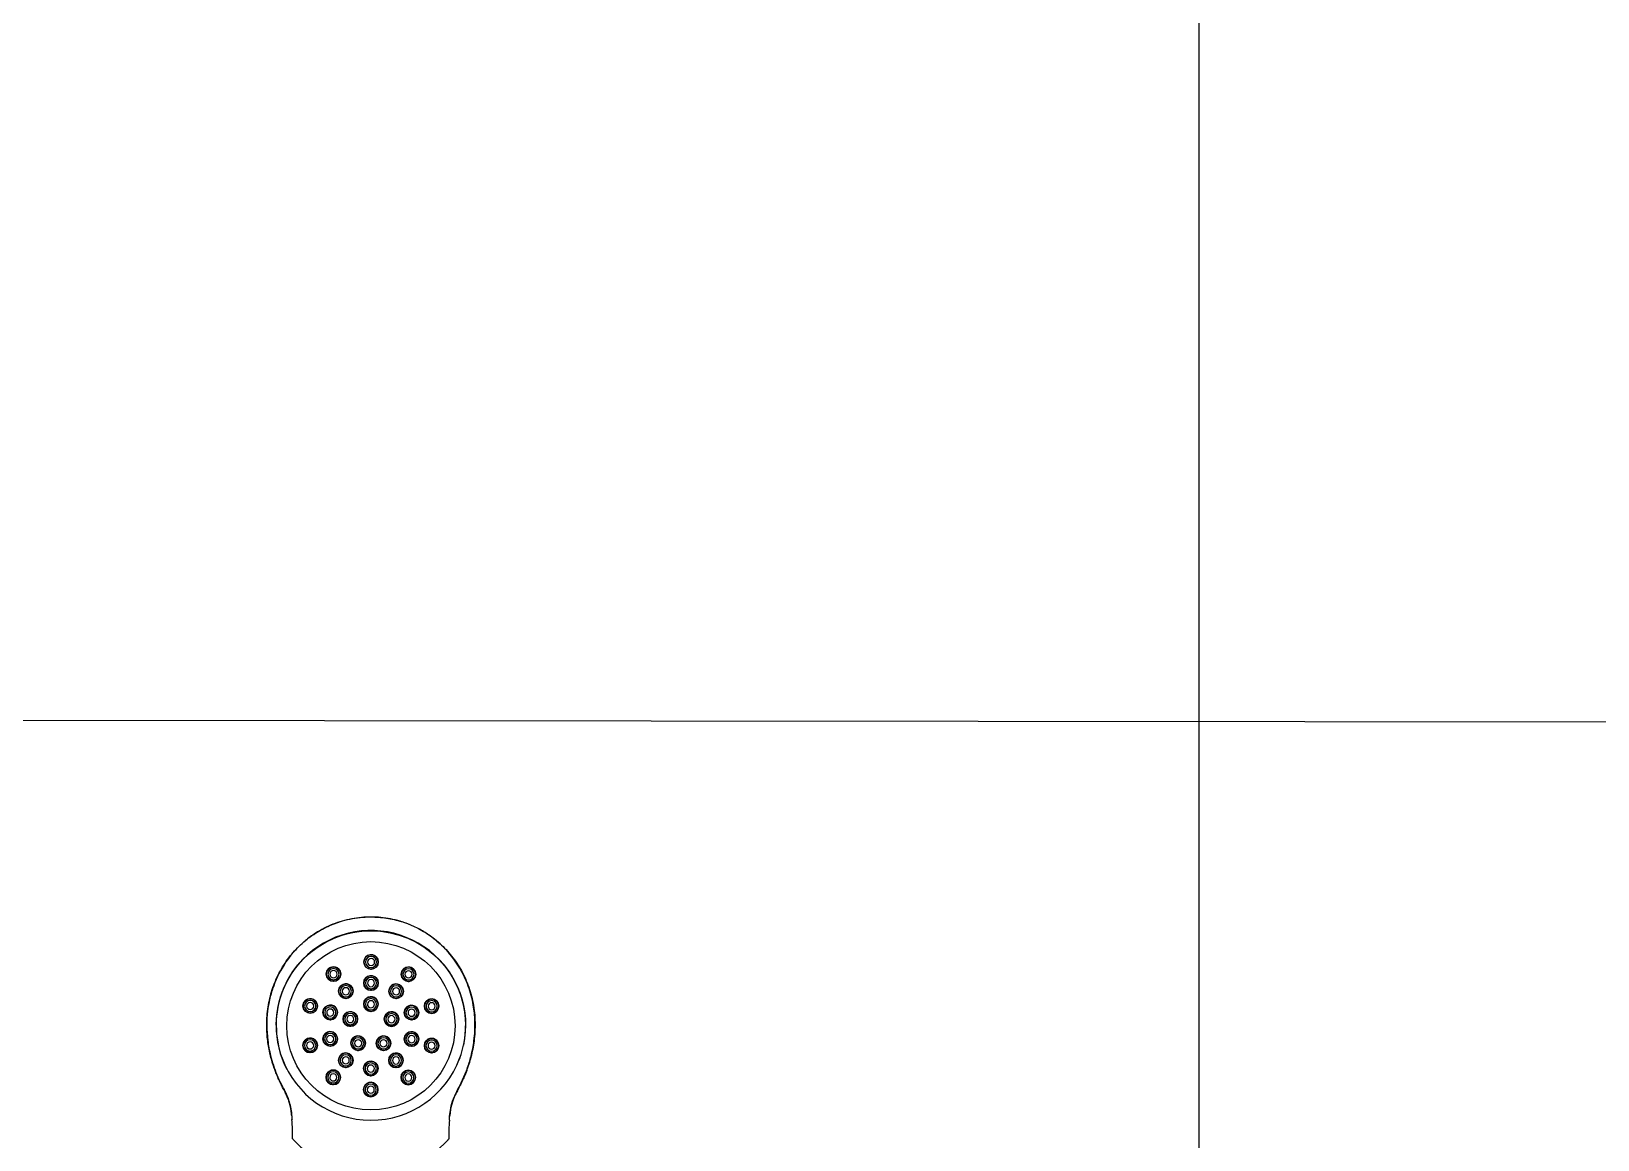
# Model space of a CAD drawing. Header units: centimetres. Extents: x -1797 to 2001, y -8788 to 1856.
# Drawn here: x -809.99 to -780.3, y -666.21 to -645.2 of the extents above; entities that cross this region are included whole.
import ezdxf

# ---------------------------------------------------------------- set-up
doc = ezdxf.new("R2010")
doc.units = ezdxf.units.CM
doc.header["$LTSCALE"] = 100
doc.header["$MEASUREMENT"] = 0
for name, color, linetype in [('ID_Flooring_02', 127, 'Continuous'), ('ID_Furniture-Fixed_01', 141, 'Continuous'), ('WALL-01', 7, 'Continuous')]:
    doc.layers.add(name, color=color, linetype=linetype)

msp = doc.modelspace()

# ---------------------------------------------------------------- linework, layer by layer
at = {"layer": 'ID_Flooring_02'}
msp.add_line((-787.86, -438.354, 0), (-787.86, -748.354, 0), dxfattribs=at)
at = {"layer": 'ID_Furniture-Fixed_01'}
for centre, radius in [((-803.555, -664.052, 0), 1.595), ((-803.555, -664.052, 0), 1.595), ((-804.264, -663.071, 0), 0.137), ((-803.552, -662.841, 0), 0.137), ((-802.842, -663.074, 0), 0.137), ((-804.03, -663.394, 0), 0.138), ((-803.553, -663.24, 0), 0.138), ((-803.078, -663.396, 0), 0.138), ((-804.705, -663.675, 0), 0.137), ((-803.554, -663.64, 0), 0.138), ((-802.404, -663.679, 0), 0.137), ((-804.325, -663.798, 0), 0.138), ((-803.945, -663.922, 0), 0.138), ((-803.165, -663.924, 0), 0.138), ((-802.784, -663.801, 0), 0.138), ((-804.706, -664.422, 0), 0.137), ((-804.326, -664.299, 0), 0.138), ((-803.797, -664.381, 0), 0.138), ((-803.315, -664.382, 0), 0.138), ((-802.785, -664.302, 0), 0.138), ((-802.405, -664.427, 0), 0.137), ((-804.032, -664.704, 0), 0.138), ((-803.557, -664.86, 0), 0.138), ((-803.08, -664.706, 0), 0.138), ((-804.268, -665.028, 0), 0.137), ((-802.846, -665.031, 0), 0.137), ((-803.558, -665.26, 0), 0.137)]:
    msp.add_circle(centre, radius, dxfattribs=at)
for centre, radius, start, end in [((-803.555, -664.043, 0), 1.798, 347.9568, 179.8794), ((-804.264, -663.071, 0), 0.137, 359.2372, 179.8794), ((-803.552, -662.841, 0), 0.137, 293.558, 179.8794), ((-803.552, -662.841, 0), 0.137, 179.8794, 202.626), ((-802.842, -663.074, 0), 0.137, 338.4288, 179.2534), ((-804.264, -663.071, 0), 0.137, 179.8794, 180.473), ((-804.264, -663.071, 0), 0.137, 269.3316, 272.5568), ((-804.03, -663.394, 0), 0.138, 337.4212, 179.8794), ((-803.553, -663.24, 0), 0.138, 294.4495, 179.8794), ((-803.553, -663.24, 0), 0.138, 179.8794, 223.7922), ((-803.552, -662.841, 0), 0.137, 264.6043, 272.7444), ((-803.078, -663.396, 0), 0.138, 337.6814, 179.8794), ((-802.842, -663.074, 0), 0.137, 268.3329, 275.4313), ((-804.705, -663.675, 0), 0.137, 338.2779, 179.3582), ((-804.03, -663.394, 0), 0.138, 179.8794, 201.7436), ((-804.03, -663.394, 0), 0.138, 269.3653, 271.9103), ((-803.554, -663.64, 0), 0.138, 336.9151, 179.8794), ((-803.553, -663.24, 0), 0.138, 264.7804, 273.0731), ((-803.078, -663.396, 0), 0.138, 179.8794, 202.1732), ((-803.078, -663.396, 0), 0.138, 268.9272, 273.9431), ((-802.404, -663.679, 0), 0.137, 316.0348, 179.8794), ((-804.705, -663.675, 0), 0.137, 269.5541, 270.8321), ((-804.325, -663.798, 0), 0.138, 337.2922, 179.8794), ((-804.325, -663.798, 0), 0.138, 179.8794, 201.6452), ((-803.945, -663.922, 0), 0.138, 293.4515, 179.8794), ((-803.554, -663.64, 0), 0.138, 179.8794, 202.657), ((-803.554, -663.64, 0), 0.138, 269.433, 272.588), ((-803.165, -663.924, 0), 0.138, 337.025, 179.8794), ((-802.784, -663.801, 0), 0.138, 337.6947, 179.8794), ((-802.784, -663.801, 0), 0.138, 179.8794, 202.3269), ((-802.404, -663.679, 0), 0.137, 179.8794, 224.7709), ((-803.555, -664.043, 0), 1.798, 179.8794, 207.5977), ((-803.555, -664.048, 0), 1.794, 179.8794, 200.0752), ((-803.555, -664.048, 0), 1.794, 179.8761, 179.8794), ((-803.555, -664.048, 0), 1.794, 179.8794, 200.0752), ((-803.555, -664.048, 0), 1.794, 179.8761, 179.8794), ((-804.325, -663.798, 0), 0.138, 269.2326, 274.0352), ((-803.945, -663.922, 0), 0.138, 179.8794, 223.8095), ((-803.945, -663.922, 0), 0.138, 264.6054, 272.8901), ((-803.165, -663.924, 0), 0.138, 179.8794, 202.813), ((-803.165, -663.924, 0), 0.138, 269.3973, 273.0659), ((-802.784, -663.801, 0), 0.138, 269.1209, 274.4011), ((-803.555, -664.048, 0), 1.794, 339.6966, 359.8766), ((-803.555, -664.048, 0), 1.794, 339.6966, 359.8766), ((-804.706, -664.422, 0), 0.137, 338.3664, 179.6676), ((-804.326, -664.299, 0), 0.138, 337.3083, 179.8794), ((-804.326, -664.299, 0), 0.138, 179.8794, 201.6646), ((-804.326, -664.299, 0), 0.138, 269.2138, 273.2928), ((-803.797, -664.381, 0), 0.138, 293.4699, 179.8794), ((-803.797, -664.381, 0), 0.138, 179.8794, 224.7089), ((-803.315, -664.382, 0), 0.138, 336.9964, 179.8794), ((-803.315, -664.382, 0), 0.138, 179.8794, 202.7453), ((-802.785, -664.302, 0), 0.138, 337.7215, 179.8794), ((-802.785, -664.302, 0), 0.138, 179.8794, 202.2342), ((-802.785, -664.302, 0), 0.138, 269.2176, 274.983), ((-802.405, -664.427, 0), 0.137, 359.1613, 179.8794), ((-802.405, -664.427, 0), 0.137, 179.8794, 180.2295), ((-803.555, -664.049, 0), 1.792, 200.0483, 339.7233), ((-803.555, -664.049, 0), 1.792, 200.0483, 339.7233), ((-804.706, -664.422, 0), 0.137, 266.6167, 269.9494), ((-804.032, -664.704, 0), 0.138, 337.4616, 179.8794), ((-804.032, -664.704, 0), 0.138, 179.8794, 201.7576), ((-803.797, -664.381, 0), 0.138, 264.62, 272.9148), ((-803.557, -664.86, 0), 0.138, 314.2523, 179.8794), ((-803.315, -664.382, 0), 0.138, 269.3352, 273.2601), ((-803.08, -664.706, 0), 0.138, 337.7478, 179.8794), ((-803.08, -664.706, 0), 0.138, 179.8794, 202.0347), ((-802.405, -664.427, 0), 0.137, 268.675, 275.1307), ((-803.555, -664.043, 0), 1.798, 338.1755, 341.9486), ((-804.268, -665.028, 0), 0.137, 359.3778, 179.8794), ((-804.268, -665.028, 0), 0.137, 179.8794, 181.1377), ((-804.032, -664.704, 0), 0.138, 269.3873, 272.5772), ((-803.557, -664.86, 0), 0.138, 179.8794, 223.8746), ((-803.557, -664.86, 0), 0.138, 264.8725, 273.1987), ((-803.08, -664.706, 0), 0.138, 269.4646, 272.7022), ((-802.846, -665.031, 0), 0.137, 0.5602, 179.8794), ((-802.846, -665.031, 0), 0.137, 179.8794, 180.2611), ((-804.268, -665.028, 0), 0.137, 264.2569, 270.438), ((-803.558, -665.26, 0), 0.137, 315.2955, 179.8794), ((-803.558, -665.26, 0), 0.137, 179.8794, 224.1211), ((-808.389, -666.111, 0), 3.35, 358.5622, 4.828), ((-796.053, -666.221, 0), 6.027, 176.4024, 179.8107), ((-803.557, -664.899, 0), 1.966, 221.1683, 221.5946), ((-803.557, -664.899, 0), 1.966, 221.5946, 318.1582), ((-803.557, -664.899, 0), 1.966, 318.1582, 318.5909)]:
    msp.add_arc(centre, radius, start, end, dxfattribs=at)
at = {"layer": 'ID_Furniture-Fixed_01', "extrusion": (0, 0, -1)}
for centre, major_axis, start_param, end_param in [((-803.555, -664.043, 0), (-1.794, 0.004), 0, 3.141593), ((-803.555, -664.043, 0), (1.794, -0.004), 3.141593, 6.283185), ((-803.555, -664.04, 0), (0.483, -0.001), 2.124689, 2.238684), ((-803.555, -664.04, 0), (0.483, -0.001), 0.902908, 1.016904)]:
    msp.add_ellipse(centre, major_axis=major_axis, ratio=0.999848, start_param=start_param, end_param=end_param, dxfattribs=at)
for centre, major_axis in [((-804.264, -663.072, 0), (-0.136, 0)), ((-804.264, -663.072, 0), (-0.136, 0)), ((-804.264, -663.073, 0), (0.106, 0)), ((-804.264, -663.073, 0), (0.106, 0)), ((-803.552, -662.843, 0), (-0.136, 0)), ((-803.552, -662.843, 0), (0.136, 0)), ((-803.552, -662.843, 0), (0.106, 0)), ((-803.552, -662.843, 0), (0.106, 0)), ((-803.552, -662.843, 0), (-0.0675, 0.0001)), ((-803.552, -662.843, 0), (-0.0675, 0.0001)), ((-802.842, -663.075, 0), (0.136, 0)), ((-802.842, -663.075, 0), (0.136, 0)), ((-802.842, -663.076, 0), (-0.106, 0)), ((-802.842, -663.076, 0), (-0.106, 0)), ((-804.264, -663.073, 0), (0.0675, -0.0001)), ((-804.264, -663.073, 0), (0.0675, -0.0001)), ((-804.03, -663.396, 0), (-0.136, 0)), ((-804.03, -663.396, 0), (-0.136, 0)), ((-803.553, -663.242, 0), (-0.136, 0)), ((-803.553, -663.242, 0), (0.136, 0)), ((-803.553, -663.243, 0), (0.106, 0)), ((-803.553, -663.243, 0), (0.106, 0)), ((-803.553, -663.243, 0), (-0.0675, 0.0001)), ((-803.553, -663.243, 0), (-0.0675, 0.0001)), ((-803.078, -663.398, 0), (-0.136, 0)), ((-803.078, -663.398, 0), (-0.136, 0)), ((-802.842, -663.076, 0), (0.0675, -0.0001)), ((-802.842, -663.076, 0), (0.0675, -0.0001)), ((-804.705, -663.676, 0), (-0.136, 0)), ((-804.705, -663.676, 0), (-0.136, 0)), ((-804.03, -663.397, 0), (0.106, 0)), ((-804.03, -663.397, 0), (0.106, 0)), ((-804.03, -663.397, 0), (0.0675, -0.0001)), ((-804.03, -663.397, 0), (0.0675, -0.0001)), ((-803.554, -663.642, 0), (-0.136, 0)), ((-803.554, -663.642, 0), (-0.136, 0)), ((-803.554, -663.643, 0), (0.106, 0)), ((-803.554, -663.643, 0), (0.106, 0)), ((-803.078, -663.399, 0), (0.106, 0)), ((-803.078, -663.399, 0), (0.106, 0)), ((-803.078, -663.399, 0), (0.0675, -0.0001)), ((-803.078, -663.399, 0), (0.0675, -0.0001)), ((-802.403, -663.681, 0), (-0.136, 0)), ((-802.403, -663.681, 0), (-0.136, 0)), ((-804.705, -663.677, 0), (-0.106, 0)), ((-804.705, -663.677, 0), (-0.106, 0)), ((-804.705, -663.677, 0), (0.0675, -0.0001)), ((-804.705, -663.677, 0), (0.0675, -0.0001)), ((-804.325, -663.8, 0), (-0.136, 0)), ((-804.325, -663.8, 0), (-0.136, 0)), ((-804.325, -663.801, 0), (0.106, 0)), ((-804.325, -663.801, 0), (0.106, 0)), ((-804.325, -663.801, 0), (0.0675, -0.0001)), ((-804.325, -663.801, 0), (0.0675, -0.0001)), ((-803.945, -663.925, 0), (-0.136, 0)), ((-803.945, -663.925, 0), (0.136, 0)), ((-803.945, -663.925, 0), (0.106, 0)), ((-803.945, -663.925, 0), (0.106, 0)), ((-803.945, -663.925, 0), (0.0675, -0.0001)), ((-803.945, -663.925, 0), (0.0675, -0.0001)), ((-803.554, -663.643, 0), (-0.0675, 0.0001)), ((-803.554, -663.643, 0), (-0.0675, 0.0001)), ((-803.165, -663.927, 0), (0.136, 0)), ((-803.165, -663.927, 0), (0.136, 0)), ((-803.165, -663.927, 0), (-0.106, 0)), ((-803.165, -663.927, 0), (-0.106, 0)), ((-803.165, -663.927, 0), (0.0675, -0.0001)), ((-803.165, -663.927, 0), (-0.0675, 0.0001)), ((-802.784, -663.804, 0), (0.136, 0)), ((-802.784, -663.804, 0), (0.136, 0)), ((-802.784, -663.804, 0), (-0.106, 0)), ((-802.784, -663.804, 0), (-0.106, 0)), ((-802.784, -663.804, 0), (0.0675, -0.0001)), ((-802.784, -663.804, 0), (0.0675, -0.0001)), ((-802.403, -663.681, 0), (-0.106, 0)), ((-802.403, -663.681, 0), (-0.106, 0)), ((-802.403, -663.681, 0), (0.0675, -0.0001)), ((-802.403, -663.681, 0), (0.0675, -0.0001)), ((-804.707, -664.424, 0), (-0.136, 0)), ((-804.707, -664.424, 0), (-0.136, 0)), ((-804.707, -664.424, 0), (-0.106, 0)), ((-804.707, -664.424, 0), (-0.106, 0)), ((-804.707, -664.424, 0), (0.0675, -0.0001)), ((-804.707, -664.424, 0), (0.0675, -0.0001)), ((-804.326, -664.301, 0), (-0.136, 0)), ((-804.326, -664.301, 0), (-0.136, 0)), ((-804.326, -664.302, 0), (0.106, 0)), ((-804.326, -664.302, 0), (0.106, 0)), ((-804.326, -664.302, 0), (0.0675, -0.0001)), ((-804.326, -664.302, 0), (0.0675, -0.0001)), ((-803.797, -664.383, 0), (-0.136, 0)), ((-803.797, -664.383, 0), (-0.136, 0)), ((-803.797, -664.384, 0), (-0.106, 0)), ((-803.797, -664.384, 0), (0.106, 0)), ((-803.797, -664.384, 0), (-0.0675, 0.0001)), ((-803.797, -664.384, 0), (0.0675, -0.0001)), ((-803.315, -664.385, 0), (0.136, 0)), ((-803.315, -664.385, 0), (0.136, 0)), ((-803.315, -664.385, 0), (-0.106, 0)), ((-803.315, -664.385, 0), (-0.106, 0)), ((-803.315, -664.385, 0), (-0.0675, 0.0001)), ((-803.315, -664.385, 0), (-0.0675, 0.0001)), ((-802.785, -664.304, 0), (0.136, 0)), ((-802.785, -664.304, 0), (0.136, 0)), ((-802.785, -664.305, 0), (-0.106, 0)), ((-802.785, -664.305, 0), (-0.106, 0)), ((-802.785, -664.305, 0), (0.0675, -0.0001)), ((-802.785, -664.305, 0), (0.0675, -0.0001)), ((-802.405, -664.429, 0), (-0.136, 0)), ((-802.405, -664.429, 0), (-0.136, 0)), ((-802.405, -664.429, 0), (-0.106, 0)), ((-802.405, -664.429, 0), (-0.106, 0)), ((-802.405, -664.429, 0), (0.0675, -0.0001)), ((-802.405, -664.429, 0), (0.0675, -0.0001)), ((-804.032, -664.707, 0), (0.136, 0)), ((-804.032, -664.707, 0), (0.136, 0)), ((-804.032, -664.707, 0), (-0.106, 0)), ((-804.032, -664.707, 0), (-0.106, 0)), ((-804.032, -664.707, 0), (0.0675, -0.0001)), ((-804.032, -664.707, 0), (0.0675, -0.0001)), ((-803.557, -664.862, 0), (-0.136, 0)), ((-803.557, -664.862, 0), (-0.136, 0)), ((-803.08, -664.709, 0), (-0.136, 0)), ((-803.08, -664.709, 0), (-0.136, 0)), ((-803.08, -664.709, 0), (0.106, 0)), ((-803.08, -664.709, 0), (0.106, 0)), ((-803.08, -664.709, 0), (0.0675, -0.0001)), ((-803.08, -664.709, 0), (0.0675, -0.0001)), ((-804.268, -665.03, 0), (0.136, 0)), ((-804.268, -665.03, 0), (0.136, 0)), ((-804.268, -665.03, 0), (0.106, 0)), ((-804.268, -665.03, 0), (0.106, 0)), ((-804.268, -665.03, 0), (0.0675, -0.0001)), ((-804.268, -665.03, 0), (0.0675, -0.0001)), ((-803.557, -664.863, 0), (0.106, 0)), ((-803.557, -664.863, 0), (0.106, 0)), ((-803.557, -664.863, 0), (-0.0675, 0.0001)), ((-803.557, -664.863, 0), (-0.0675, 0.0001)), ((-802.846, -665.033, 0), (-0.136, 0)), ((-802.846, -665.033, 0), (-0.136, 0)), ((-802.846, -665.033, 0), (0.106, 0)), ((-802.846, -665.033, 0), (-0.106, 0)), ((-802.846, -665.033, 0), (0.0675, -0.0001)), ((-802.846, -665.033, 0), (0.0675, -0.0001)), ((-803.558, -665.262, 0), (0.136, 0)), ((-803.558, -665.262, 0), (-0.136, 0)), ((-803.558, -665.263, 0), (0.106, 0)), ((-803.558, -665.263, 0), (0.106, 0)), ((-803.558, -665.263, 0), (-0.0675, 0.0001)), ((-803.558, -665.263, 0), (-0.0675, 0.0001))]:
    msp.add_ellipse(centre, major_axis=major_axis, ratio=0.999848, dxfattribs=at)
at = {"layer": 'ID_Furniture-Fixed_01'}
for points, knots in [([(-801.656, -664.625, 0), (-801.632, -664.529, 0), (-801.59, -664.308, 0), (-801.574, -663.982, 0), (-801.603, -663.696, 0), (-801.665, -663.413, 0), (-801.819, -662.992, 0), (-802.074, -662.645, 0), (-802.363, -662.393, 0), (-802.55, -662.263, 0), (-802.77, -662.149, 0), (-802.983, -662.072, 0), (-803.244, -662.008, 0), (-803.553, -661.979, 0), (-803.921, -662.013, 0), (-804.218, -662.099, 0), (-804.444, -662.201, 0), (-804.621, -662.304, 0), (-804.899, -662.507, 0), (-805.201, -662.847, 0), (-805.4, -663.265, 0), (-805.482, -663.567, 0), (-805.534, -663.887, 0), (-805.534, -664.231, 0), (-805.48, -664.521, 0), (-805.456, -664.617, 0)], [0, 0, 0, 0, 0.033486, 0.076572, 0.11349, 0.136143, 0.18278, 0.281725, 0.307329, 0.341911, 0.377016, 0.412652, 0.439687, 0.494459, 0.549856, 0.605118, 0.632425, 0.6594, 0.694734, 0.779812, 0.844925, 0.876519, 0.899735, 0.966466, 1, 1, 1, 1]), ([(-805.056, -665.757, 0), (-805.059, -665.73, 0), (-805.063, -665.688, 0), (-805.074, -665.622, 0), (-805.085, -665.568, 0), (-805.096, -665.522, 0), (-805.107, -665.486, 0), (-805.121, -665.447, 0), (-805.141, -665.396, 0), (-805.174, -665.323, 0), (-805.215, -665.245, 0), (-805.251, -665.173, 0), (-805.279, -665.117, 0), (-805.3, -665.071, 0), (-805.323, -665.02, 0), (-805.349, -664.957, 0), (-805.38, -664.877, 0), (-805.411, -664.786, 0), (-805.443, -664.68, 0), (-805.473, -664.56, 0), (-805.498, -664.432, 0), (-805.516, -664.299, 0), (-805.528, -664.165, 0), (-805.531, -664.019, 0), (-805.525, -663.862, 0), (-805.505, -663.694, 0), (-805.473, -663.528, 0), (-805.427, -663.364, 0), (-805.367, -663.203, 0), (-805.294, -663.047, 0), (-805.208, -662.899, 0), (-805.111, -662.76, 0), (-805.004, -662.632, 0), (-804.89, -662.515, 0), (-804.768, -662.41, 0), (-804.641, -662.317, 0), (-804.51, -662.236, 0), (-804.374, -662.166, 0), (-804.236, -662.109, 0), (-804.08, -662.057, 0), (-803.905, -662.016, 0), (-803.712, -661.991, 0), (-803.533, -661.986, 0), (-803.37, -661.995, 0), (-803.223, -662.014, 0), (-803.078, -662.045, 0), (-802.934, -662.087, 0), (-802.792, -662.141, 0), (-802.654, -662.206, 0), (-802.521, -662.283, 0), (-802.393, -662.37, 0), (-802.271, -662.469, 0), (-802.156, -662.578, 0), (-802.048, -662.698, 0), (-801.949, -662.828, 0), (-801.859, -662.968, 0), (-801.78, -663.118, 0), (-801.713, -663.278, 0), (-801.658, -663.447, 0), (-801.616, -663.623, 0), (-801.59, -663.806, 0), (-801.578, -663.989, 0), (-801.582, -664.167, 0), (-801.598, -664.336, 0), (-801.623, -664.494, 0), (-801.657, -664.641, 0), (-801.691, -664.758, 0), (-801.721, -664.848, 0), (-801.745, -664.915, 0), (-801.77, -664.977, 0), (-801.794, -665.033, 0), (-801.816, -665.081, 0), (-801.835, -665.122, 0), (-801.853, -665.158, 0), (-801.872, -665.196, 0), (-801.893, -665.237, 0), (-801.915, -665.28, 0), (-801.936, -665.321, 0), (-801.956, -665.362, 0), (-801.979, -665.412, 0), (-802.005, -665.478, 0), (-802.03, -665.562, 0), (-802.05, -665.663, 0), (-802.058, -665.728, 0), (-802.062, -665.77, 0)], [0, 0, 0, 0, 0.007554, 0.014176, 0.019867, 0.024639, 0.028511, 0.031495, 0.037086, 0.045203, 0.055637, 0.06364, 0.069425, 0.074406, 0.078997, 0.086307, 0.094859, 0.10463, 0.115585, 0.128171, 0.1416, 0.155089, 0.168582, 0.182083, 0.198979, 0.215912, 0.232907, 0.249993, 0.267186, 0.284489, 0.301798, 0.318811, 0.335517, 0.351917, 0.368001, 0.383776, 0.399269, 0.414514, 0.429548, 0.444406, 0.463998, 0.483501, 0.503048, 0.517787, 0.532615, 0.547553, 0.562601, 0.577759, 0.593048, 0.608471, 0.62403, 0.639765, 0.655688, 0.671821, 0.688199, 0.704867, 0.72188, 0.73929, 0.757093, 0.775274, 0.79382, 0.812516, 0.830466, 0.847513, 0.863603, 0.878685, 0.892716, 0.900248, 0.907421, 0.914231, 0.920408, 0.925707, 0.930118, 0.933999, 0.937767, 0.942937, 0.947952, 0.952471, 0.956754, 0.961429, 0.969222, 0.978074, 0.98829, 1, 1, 1, 1]), ([(-805.456, -664.617, 0), (-805.426, -664.74, 0), (-805.367, -664.92, 0), (-805.269, -665.133, 0), (-805.206, -665.252, 0), (-805.156, -665.354, 0), (-805.092, -665.507, 0), (-805.067, -665.647, 0), (-805.057, -665.748, 0), (-805.056, -665.757, 0)], [0, 0, 0, 0, 0.3170903, 0.4671382, 0.5669537, 0.6421759, 0.744059, 0.9774053, 1, 1, 1, 1]), ([(-802.062, -665.769, 0), (-802.057, -665.717, 0), (-802.042, -665.605, 0), (-802.002, -665.456, 0), (-801.942, -665.323, 0), (-801.885, -665.213, 0), (-801.809, -665.065, 0), (-801.727, -664.87, 0), (-801.677, -664.709, 0), (-801.656, -664.625, 0)], [0, 0, 0, 0, 0.133457, 0.288815, 0.389864, 0.489104, 0.587721, 0.786789, 1, 1, 1, 1])]:
    msp.add_open_spline(points, degree=3, knots=knots, dxfattribs=at)
for points in [[(-805.056, -665.757, 0), (-805.054, -665.781, 0), (-805.052, -665.805, 0), (-805.05, -665.829, 0)], [(-802.068, -665.843, 0), (-802.066, -665.819, 0), (-802.064, -665.794, 0), (-802.062, -665.769, 0)]]:
    msp.add_open_spline(points, degree=3, dxfattribs=at)
at = {"layer": 'WALL-01'}
msp.add_line((-725.148, -658.354), (-813.148, -658.259), dxfattribs=at)

doc.saveas('drawing.dxf')
